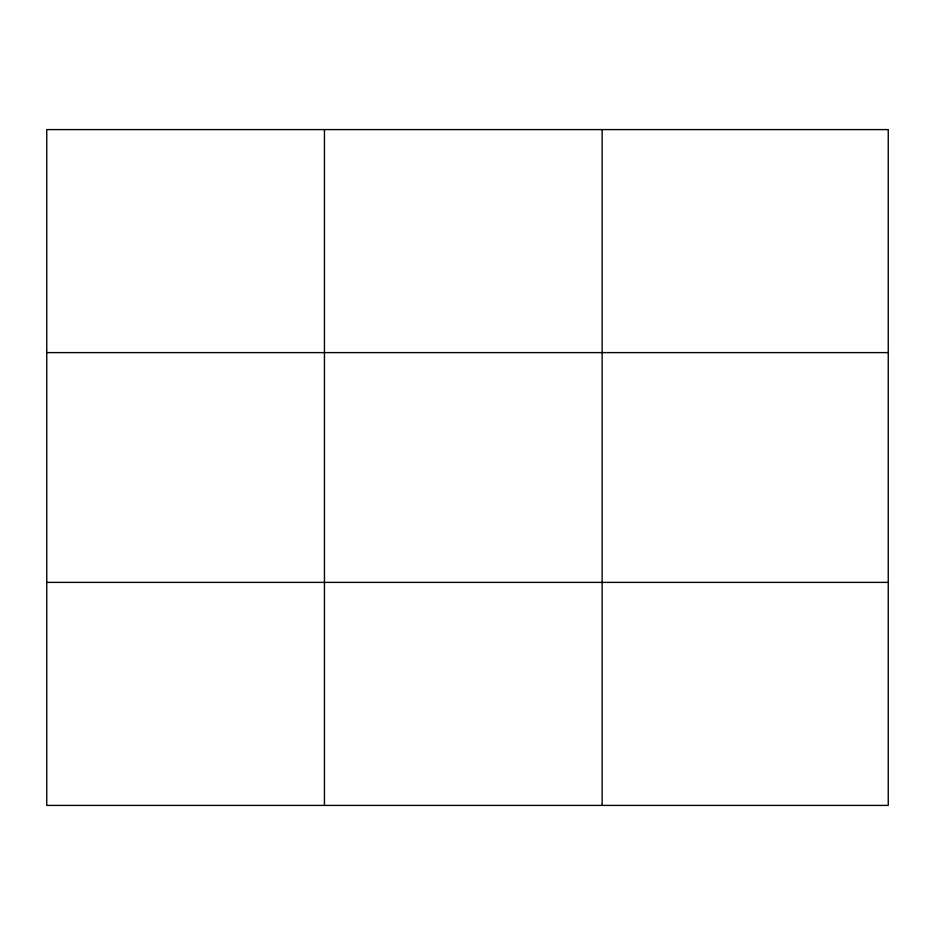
<?xml version="1.0" encoding="UTF-8"?>
<svg xmlns="http://www.w3.org/2000/svg" width="935" height="935" viewBox="0 0 935 935"><rect width="100%" height="100%" fill="white"/><g stroke="black" fill="none" stroke-linecap="round" stroke-linejoin="round"><path stroke-width="1.4" d="M324.445 129.591L324.445 805.409M602.14 129.591L602.14 805.409M46.75 352.612L888.25 352.612M46.75 582.388L888.25 582.388M888.25 129.591L888.25 805.409L46.75 805.409L46.75 129.591L888.25 129.591"/></g></svg>
